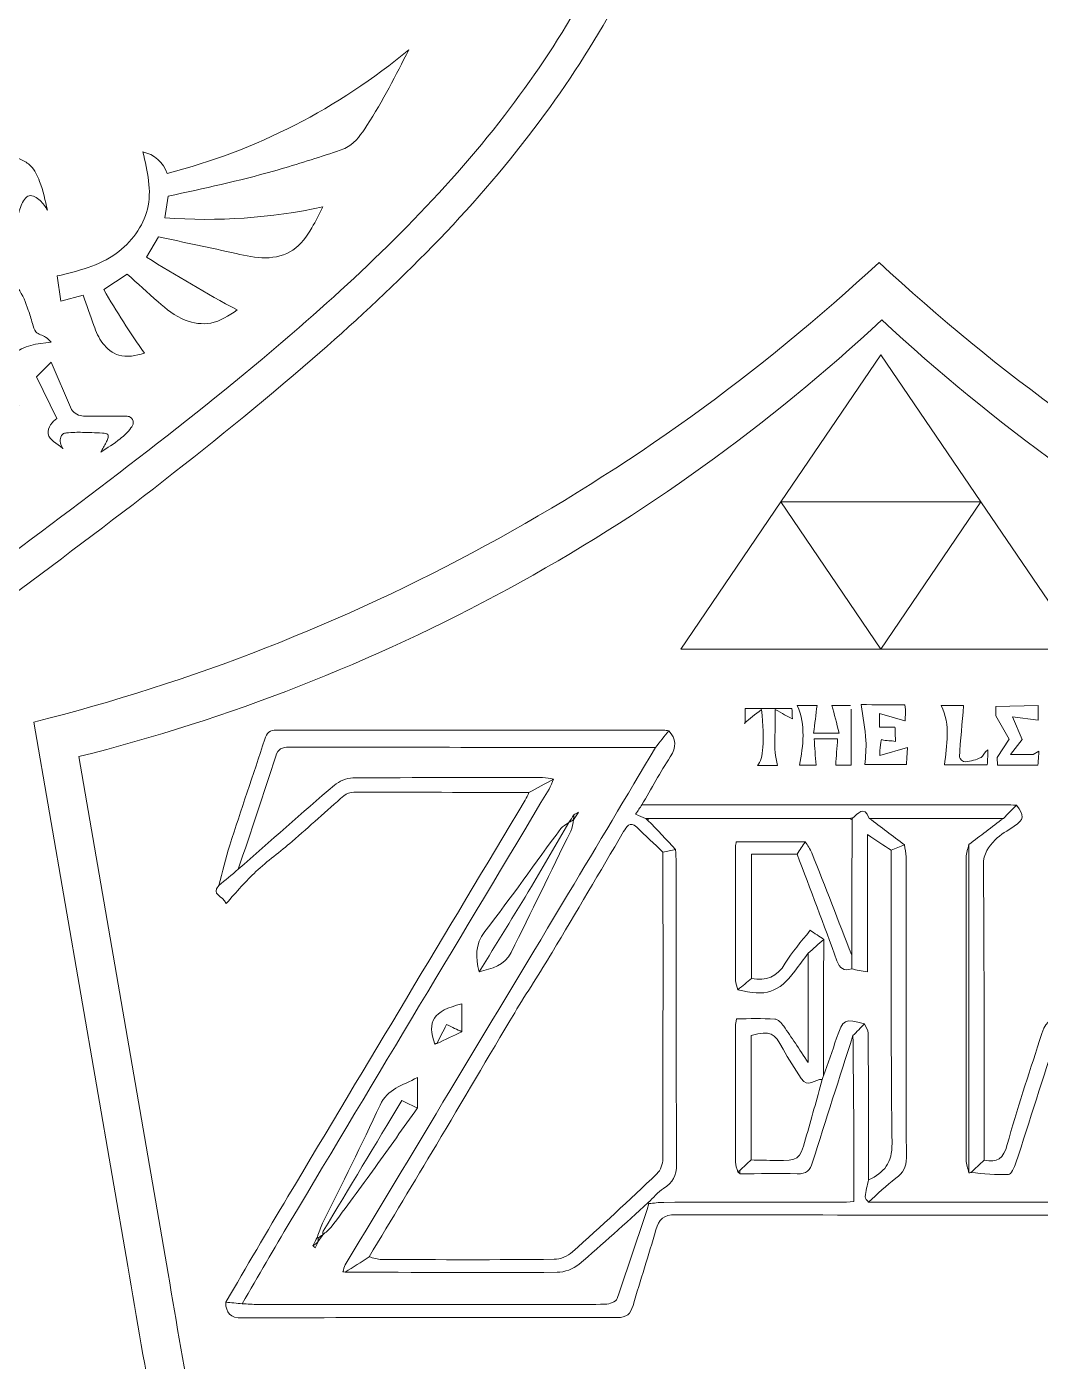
# Model space of a CAD drawing. Header units: inches. Extents: x 0 to 12, y 0 to 12.
# Drawn here: x 2.037 to 3.035, y 4.533 to 5.845 of the extents above; entities that cross this region are included whole.
import ezdxf

# ---------------------------------------------------------------- set-up
doc = ezdxf.new("R2010")
doc.units = ezdxf.units.IN
doc.header["$MEASUREMENT"] = 0

msp = doc.modelspace()

# ---------------------------------------------------------------- linework, layer by layer
at = {"color": 5, "lineweight": 0}
for p, q in [((2.1732, 5.6572), (2.1764, 5.6785)), ((2.1551, 5.6186), (2.1668, 5.6384)), ((2.0671, 5.6), (2.0709, 5.5753)), ((2.113, 5.5866), (2.1362, 5.6019)), ((2.0709, 5.5753), (2.0926, 5.581)), ((2.0613, 5.5152), (2.0469, 5.5007)), ((2.0812, 5.4688), (2.0613, 5.5152)), ((2.8777, 5.5226), (2.7793, 5.3779)), ((2.9762, 5.3779), (2.8777, 5.5226)), ((2.0469, 5.5007), (2.0669, 5.4599)), ((2.1349, 5.4621), (2.0933, 5.4621)), ((2.7793, 5.3779), (2.6808, 5.2331)), ((2.8777, 5.2331), (2.7793, 5.3779)), ((2.7793, 5.3779), (2.9762, 5.3779)), ((2.9762, 5.3779), (2.8777, 5.2331)), ((3.0746, 5.2331), (2.9762, 5.3779)), ((2.6808, 5.2331), (2.8777, 5.2331)), ((2.8777, 5.2331), (3.0746, 5.2331)), ((2.0886, 5.1274), (2.1765, 4.619))]:
    msp.add_line(p, q, dxfattribs=at)
at = {"color": 250, "lineweight": 0}
msp.add_line((2.0443, 5.1614), (2.1368, 4.6262), dxfattribs=at)
at = {"color": 5, "lineweight": 0}
for centre, radius, start, end in [((2.026, 6.2861), 0.604, 284.3341, 309.8666), ((2.145, 5.6905), 0.0322, 18.8063, 78.5326), ((2.2135, 6.2063), 0.5506, 265.8076, 282.0733), ((2.9466, 6.8731), 1.4833, 237.7506, 241.7403), ((2.7727, 5.9658), 0.7609, 209.8934, 215.4983), ((1.6474, 6.8804), 1.8077, 284.1261, 312.9293), ((4.1099, 6.8804), 1.8077, 227.0707, 255.8739), ((2.0935, 5.4768), 0.0146, 212.8639, 268.9541)]:
    msp.add_arc(centre, radius, start, end, dxfattribs=at)
at = {"color": 250, "lineweight": 0}
for centre, start, end in [((1.5799, 7.0067), 284.1261, 312.9293), ((4.172, 7.0067), 227.0707, 255.8739)]:
    msp.add_arc(centre, 1.9029, start, end, dxfattribs=at)
for points in [[(2.0004, 5.2691), (2.1085, 5.3496), (2.2984, 5.4909), (2.5354, 5.7218), (2.6889, 5.9843), (2.7228, 6.1789), (2.7395, 6.2819)], [(2.8759, 3.6134), (2.7678, 3.6939), (2.578, 3.8352), (2.3409, 4.0661), (2.1874, 4.3286), (2.1535, 4.5232), (2.1368, 4.6262)], [(2.8759, 3.6134), (2.9841, 3.6939), (3.1739, 3.8352), (3.4109, 4.0661), (3.5645, 4.3286), (3.5984, 4.5232), (3.6151, 4.6262)]]:
    msp.add_open_spline(points, degree=3, knots=[0, 0, 0, 0, 0.0808468, 0.1419248, 0.197496, 0.2597021, 0.2597021, 0.2597021, 0.2597021], dxfattribs=at)
at = {"color": 5, "lineweight": 0}
for points, knots in [([(2.0032, 5.3125), (2.1059, 5.389), (2.2862, 5.5232), (2.5114, 5.7426), (2.6573, 5.992), (2.6895, 6.1768), (2.7053, 6.2747)], [0, 0, 0, 0, 0.0808468, 0.1419248, 0.197496, 0.2597021, 0.2597021, 0.2597021, 0.2597021]), ([(2.1764, 5.6785), (2.2113, 5.686), (2.2663, 5.698), (2.3241, 5.7165), (2.3581, 5.7275), (2.3837, 5.7644), (2.4005, 5.7975), (2.4132, 5.8225)], [0, 0, 0, 0, 0.02753964, 0.04351363, 0.0474821, 0.05463243, 0.07669562, 0.07669562, 0.07669562, 0.07669562]), ([(2.0043, 5.7551), (2.0055, 5.7488), (2.0076, 5.7376), (2.0159, 5.7215), (2.03, 5.7159), (2.0435, 5.7079), (2.0522, 5.6894), (2.0555, 5.6742), (2.0575, 5.6647)], [0, 0, 0, 0, 0.00496667, 0.00889983, 0.01334248, 0.01630321, 0.02086423, 0.02843291, 0.02843291, 0.02843291, 0.02843291]), ([(2.0671, 5.6), (2.0877, 5.6049), (2.1258, 5.614), (2.1647, 5.6657), (2.156, 5.703), (2.1515, 5.7221)], [0, 0, 0, 0, 0.01607831, 0.02987121, 0.04449574, 0.04449574, 0.04449574, 0.04449574]), ([(2.0277, 5.6562), (2.0287, 5.6604), (2.0306, 5.6685), (2.0385, 5.6824), (2.0516, 5.6746), (2.0555, 5.6681), (2.0575, 5.6647)], [0, 0, 0, 0, 0.00351206, 0.00679766, 0.00978558, 0.01288207, 0.01288207, 0.01288207, 0.01288207]), ([(2.1668, 5.6384), (2.1924, 5.6331), (2.2274, 5.6258), (2.2716, 5.6155), (2.3014, 5.6229), (2.3175, 5.6456), (2.3252, 5.661), (2.3287, 5.6679)], [0, 0, 0, 0, 0.02023305, 0.02779216, 0.03497388, 0.04239776, 0.04841567, 0.04841567, 0.04841567, 0.04841567]), ([(2.0043, 5.6208), (2.0057, 5.6156), (2.0082, 5.6069), (2.019, 5.5976), (2.0314, 5.5867), (2.038, 5.5694), (2.0424, 5.5552), (2.0453, 5.5433), (2.0554, 5.5413), (2.0595, 5.5367), (2.0611, 5.5349)], [0, 0, 0, 0, 0.00412311, 0.00675957, 0.01082209, 0.01687384, 0.02044886, 0.02277519, 0.025562, 0.02745838, 0.02745838, 0.02745838, 0.02745838]), ([(2.1362, 5.6019), (2.1462, 5.5928), (2.164, 5.5763), (2.1896, 5.5552), (2.2204, 5.5507), (2.236, 5.5611), (2.2443, 5.5666)], [0, 0, 0, 0, 0.01052872, 0.01884852, 0.02537562, 0.03288337, 0.03288337, 0.03288337, 0.03288337]), ([(2.0926, 5.581), (2.0961, 5.5711), (2.1017, 5.555), (2.1104, 5.533), (2.129, 5.5181), (2.1445, 5.5218), (2.1532, 5.524)], [0, 0, 0, 0, 0.00813648, 0.01321573, 0.01827977, 0.02485473, 0.02485473, 0.02485473, 0.02485473]), ([(2.0295, 5.4723), (2.0215, 5.4825), (2.0087, 5.499), (2.0262, 5.5312), (2.0475, 5.5334), (2.0611, 5.5349)], [0, 0, 0, 0, 0.00906876, 0.01459213, 0.02458282, 0.02458282, 0.02458282, 0.02458282]), ([(2.0669, 5.4599), (2.0647, 5.4581), (2.06, 5.4543), (2.0555, 5.4402), (2.0674, 5.4351), (2.0727, 5.4304), (2.0729, 5.4302)], [0, 0, 0, 0, 0.002263082, 0.004672888, 0.009805081, 0.009973743, 0.009973743, 0.009973743, 0.009973743]), ([(2.11, 5.4269), (2.1166, 5.431), (2.1274, 5.4378), (2.1381, 5.4476), (2.1432, 5.4557), (2.14, 5.4619), (2.1364, 5.462), (2.1349, 5.4621)], [0, 0, 0, 0, 0.00596177, 0.00986587, 0.01130521, 0.01296865, 0.01403095, 0.01403095, 0.01403095, 0.01403095]), ([(2.11, 5.4269), (2.1119, 5.4301), (2.1145, 5.4344), (2.1171, 5.4398), (2.1178, 5.4453), (2.1056, 5.4458), (2.0938, 5.4463), (2.0805, 5.4464), (2.0725, 5.4451), (2.0689, 5.4392), (2.0708, 5.4338), (2.0729, 5.4302)], [0, 0, 0, 0, 0.00278599, 0.00388366, 0.00486863, 0.00626844, 0.01134116, 0.01538852, 0.01640716, 0.01732059, 0.0203083, 0.0203083, 0.0203083, 0.0203083]), ([(2.6689, 5.1529), (2.6646, 5.1474), (2.6602, 5.1419), (2.6559, 5.1364), (2.5358, 5.1365), (2.4156, 5.1365), (2.2955, 5.1367), (2.2884, 5.1367), (2.2845, 5.1351), (2.2822, 5.1278), (2.2702, 5.0906), (2.2577, 5.0536), (2.2454, 5.0166), (2.239, 5.0113), (2.2326, 5.0059), (2.2262, 5.0006), (2.2297, 5.0139), (2.2328, 5.0273), (2.237, 5.0403), (2.2482, 5.0751), (2.2601, 5.1096), (2.2714, 5.1444), (2.2735, 5.1508), (2.2762, 5.1535), (2.2833, 5.1535), (2.4102, 5.1533), (2.5371, 5.1533), (2.664, 5.1533), (2.6657, 5.1533), (2.6673, 5.153), (2.6689, 5.1529)], [0, 0, 0, 0, 1, 1, 1, 2, 2, 2, 3, 3, 3, 4, 4, 4, 5, 5, 5, 6, 6, 6, 7, 7, 7, 8, 8, 8, 9, 9, 9, 10, 10, 10, 10]), ([(2.6689, 5.1529), (2.6763, 5.1448), (2.6768, 5.1368), (2.6705, 5.1272), (2.6606, 5.1119), (2.6518, 5.0958), (2.6425, 5.08), (2.6406, 5.0771), (2.6387, 5.0742), (2.6364, 5.0708), (2.6402, 5.0692), (2.6431, 5.0679), (2.646, 5.0667), (2.6468, 5.066), (2.6477, 5.0654), (2.6485, 5.0647), (2.6576, 5.0552), (2.6667, 5.0457), (2.6757, 5.0362), (2.6716, 5.0352), (2.6675, 5.0343), (2.6633, 5.0333), (2.6547, 5.0416), (2.6461, 5.0498), (2.6374, 5.058), (2.6305, 5.0645), (2.6274, 5.0582), (2.6246, 5.0536), (2.6011, 5.014), (2.5779, 4.9743), (2.5542, 4.9348), (2.5423, 4.9148), (2.5293, 4.8955), (2.5174, 4.8756), (2.4915, 4.8324), (2.466, 4.7888), (2.4403, 4.7456), (2.4183, 4.7088), (2.3962, 4.6721), (2.3741, 4.6354), (2.3662, 4.6304), (2.3583, 4.6254), (2.3504, 4.6204), (2.3504, 4.6204), (2.3504, 4.6204), (2.3504, 4.6204), (2.3497, 4.6207), (2.349, 4.6208), (2.3483, 4.6208), (2.3491, 4.6231), (2.3495, 4.6256), (2.3507, 4.6276), (2.4239, 4.7494), (2.4972, 4.8712), (2.5704, 4.9931), (2.5991, 5.0408), (2.6274, 5.0886), (2.6559, 5.1364), (2.6602, 5.1419), (2.6646, 5.1474), (2.6689, 5.1529)], [0, 0, 0, 0, 1, 1, 1, 2, 2, 2, 3, 3, 3, 4, 4, 4, 5, 5, 5, 6, 6, 6, 7, 7, 7, 8, 8, 8, 9, 9, 9, 10, 10, 10, 11, 11, 11, 12, 12, 12, 13, 13, 13, 14, 14, 14, 15, 15, 15, 16, 16, 16, 17, 17, 17, 18, 18, 18, 19, 19, 19, 20, 20, 20, 20]), ([(2.5556, 5.1053), (2.552, 5.1058), (2.5485, 5.1067), (2.5449, 5.1067), (2.4826, 5.1068), (2.4203, 5.1069), (2.358, 5.1064), (2.3519, 5.1064), (2.3446, 5.1033), (2.3399, 5.0993), (2.3081, 5.0721), (2.2768, 5.0442), (2.2454, 5.0166), (2.2577, 5.0536), (2.2702, 5.0906), (2.2822, 5.1278), (2.2845, 5.1351), (2.2884, 5.1367), (2.2955, 5.1367), (2.4156, 5.1365), (2.5358, 5.1365), (2.6559, 5.1364), (2.6274, 5.0886), (2.5991, 5.0408), (2.5704, 4.9931), (2.4972, 4.8712), (2.4239, 4.7494), (2.3507, 4.6276), (2.3495, 4.6256), (2.3491, 4.6231), (2.3483, 4.6208), (2.349, 4.6207), (2.3497, 4.6205), (2.3504, 4.6204), (2.3504, 4.6204), (2.3504, 4.6204), (2.3504, 4.6204), (2.42, 4.6203), (2.4896, 4.6199), (2.5591, 4.6203), (2.5664, 4.6204), (2.5752, 4.6235), (2.5807, 4.6282), (2.6039, 4.6478), (2.6262, 4.6685), (2.6488, 4.6888), (2.6488, 4.6888), (2.6495, 4.6878), (2.6495, 4.6878), (2.6392, 4.6567), (2.6291, 4.6254), (2.6181, 4.5944), (2.6171, 4.5915), (2.6106, 4.589), (2.6066, 4.5889), (2.5818, 4.5884), (2.557, 4.5887), (2.5322, 4.5887), (2.4431, 4.5887), (2.3541, 4.5887), (2.2651, 4.5887), (2.2598, 4.5887), (2.2545, 4.5892), (2.2493, 4.5894), (2.265, 4.6164), (2.2806, 4.6436), (2.2966, 4.6704), (2.3814, 4.8121), (2.4663, 4.9537), (2.5512, 5.0954), (2.553, 5.0985), (2.5541, 5.102), (2.5556, 5.1053)], [0, 0, 0, 0, 1, 1, 1, 2, 2, 2, 3, 3, 3, 4, 4, 4, 5, 5, 5, 6, 6, 6, 7, 7, 7, 8, 8, 8, 9, 9, 9, 10, 10, 10, 11, 11, 11, 12, 12, 12, 13, 13, 13, 14, 14, 14, 15, 15, 15, 16, 16, 16, 17, 17, 17, 18, 18, 18, 19, 19, 19, 20, 20, 20, 21, 21, 21, 22, 22, 22, 23, 23, 23, 24, 24, 24, 24]), ([(2.5556, 5.1053), (2.5475, 5.1009), (2.5395, 5.0965), (2.5314, 5.0921), (2.474, 5.0922), (2.4166, 5.0924), (2.3592, 5.0923), (2.3559, 5.0923), (2.3518, 5.0911), (2.3493, 5.0889), (2.3322, 5.0742), (2.3155, 5.0588), (2.2984, 5.044), (2.2867, 5.0339), (2.274, 5.0248), (2.2627, 5.0143), (2.2528, 5.0051), (2.2441, 4.9946), (2.2333, 4.9829), (2.2301, 4.9912), (2.2182, 4.9912), (2.2262, 5.0006), (2.2326, 5.0059), (2.239, 5.0113), (2.2454, 5.0166), (2.2768, 5.0442), (2.3081, 5.0721), (2.3399, 5.0993), (2.3446, 5.1033), (2.3519, 5.1064), (2.358, 5.1064), (2.4203, 5.1069), (2.4826, 5.1068), (2.5449, 5.1067), (2.5485, 5.1067), (2.552, 5.1058), (2.5556, 5.1053)], [0, 0, 0, 0, 1, 1, 1, 2, 2, 2, 3, 3, 3, 4, 4, 4, 5, 5, 5, 6, 6, 6, 7, 7, 7, 8, 8, 8, 9, 9, 9, 10, 10, 10, 11, 11, 11, 12, 12, 12, 12]), ([(2.2493, 4.5894), (2.2438, 4.5899), (2.2384, 4.5904), (2.233, 4.5908), (2.2534, 4.6255), (2.2736, 4.6603), (2.2943, 4.6949), (2.372, 4.8248), (2.4498, 4.9546), (2.5276, 5.0845), (2.529, 5.087), (2.5302, 5.0895), (2.5314, 5.0921), (2.5395, 5.0965), (2.5475, 5.1009), (2.5556, 5.1053), (2.5541, 5.102), (2.553, 5.0985), (2.5512, 5.0954), (2.4663, 4.9537), (2.3814, 4.8121), (2.2966, 4.6704), (2.2806, 4.6436), (2.265, 4.6164), (2.2493, 4.5894)], [0, 0, 0, 0, 1, 1, 1, 2, 2, 2, 3, 3, 3, 4, 4, 4, 5, 5, 5, 6, 6, 6, 7, 7, 7, 8, 8, 8, 8]), ([(3.011, 5.0796), (3.0068, 5.0753), (3.0025, 5.071), (2.9983, 5.0667), (2.9542, 5.0667), (2.9102, 5.0667), (2.8662, 5.0667), (2.8608, 5.0804), (2.8552, 5.071), (2.8497, 5.0668), (2.8487, 5.0668), (2.8478, 5.0667), (2.8468, 5.0667), (2.7808, 5.0667), (2.7149, 5.0667), (2.6489, 5.0667), (2.6479, 5.0667), (2.6469, 5.0667), (2.646, 5.0667), (2.6431, 5.0679), (2.6402, 5.0692), (2.6364, 5.0708), (2.6387, 5.0742), (2.6406, 5.0771), (2.6425, 5.08), (2.7617, 5.08), (2.8809, 5.08), (3.0001, 5.08), (3.0037, 5.08), (3.0074, 5.0798), (3.011, 5.0796)], [0, 0, 0, 0, 1, 1, 1, 2, 2, 2, 3, 3, 3, 4, 4, 4, 5, 5, 5, 6, 6, 6, 7, 7, 7, 8, 8, 8, 9, 9, 9, 10, 10, 10, 10]), ([(2.9009, 5.0407), (2.8965, 5.0389), (2.8922, 5.0371), (2.8879, 5.0353), (2.8806, 5.0401), (2.8733, 5.045), (2.8646, 5.0508), (2.8646, 5.005), (2.8646, 4.9609), (2.8646, 4.9156), (2.8586, 4.9167), (2.8538, 4.9176), (2.849, 4.9186), (2.849, 4.9231), (2.849, 4.9276), (2.849, 4.9322), (2.8491, 4.9765), (2.8493, 5.0208), (2.8494, 5.0651), (2.8495, 5.0657), (2.8497, 5.0662), (2.8497, 5.0668), (2.8552, 5.071), (2.8608, 5.0804), (2.8662, 5.0667), (2.8777, 5.058), (2.8893, 5.0494), (2.9009, 5.0407)], [0, 0, 0, 0, 1, 1, 1, 2, 2, 2, 3, 3, 3, 4, 4, 4, 5, 5, 5, 6, 6, 6, 7, 7, 7, 8, 8, 8, 9, 9, 9, 9]), ([(3.011, 5.0796), (3.0192, 5.0697), (3.0188, 5.0654), (3.009, 5.0589), (3.0026, 5.0546), (2.9954, 5.0509), (2.9902, 5.0455), (2.9838, 5.0389), (2.9785, 5.0322), (2.9786, 5.0208), (2.9795, 4.9241), (2.9792, 4.8273), (2.9793, 4.7306), (2.975, 4.7265), (2.9706, 4.7224), (2.9662, 4.7183), (2.9656, 4.7183), (2.9649, 4.7182), (2.9643, 4.7182), (2.9643, 4.8258), (2.9643, 4.9334), (2.9643, 5.041), (2.9756, 5.0496), (2.987, 5.0581), (2.9983, 5.0667), (3.0025, 5.071), (3.0068, 5.0753), (3.011, 5.0796)], [0, 0, 0, 0, 1, 1, 1, 2, 2, 2, 3, 3, 3, 4, 4, 4, 5, 5, 5, 6, 6, 6, 7, 7, 7, 8, 8, 8, 9, 9, 9, 9]), ([(2.5755, 5.07), (2.5755, 5.07), (2.5756, 5.0701), (2.5756, 5.0701), (2.5739, 5.0676), (2.5723, 5.0651), (2.5707, 5.0627), (2.5707, 5.0627), (2.5707, 5.0626), (2.5707, 5.0626), (2.568, 5.0606), (2.5646, 5.0591), (2.5627, 5.0566), (2.5378, 5.0229), (2.5137, 4.9886), (2.4881, 4.9555), (2.4781, 4.9425), (2.4788, 4.9297), (2.4825, 4.9157), (2.4948, 4.919), (2.5076, 4.922), (2.5139, 4.9347), (2.5336, 4.9745), (2.5531, 5.0143), (2.5725, 5.0542), (2.5742, 5.0576), (2.5744, 5.0616), (2.5754, 5.0654), (2.5754, 5.0654), (2.5753, 5.0653), (2.5753, 5.0653), (2.577, 5.0678), (2.5787, 5.0704), (2.5803, 5.0729), (2.5787, 5.0719), (2.5771, 5.071), (2.5755, 5.07)], [0, 0, 0, 0, 1, 1, 1, 2, 2, 2, 3, 3, 3, 4, 4, 4, 5, 5, 5, 6, 6, 6, 7, 7, 7, 8, 8, 8, 9, 9, 9, 10, 10, 10, 11, 11, 11, 12, 12, 12, 12]), ([(2.5754, 5.0654), (2.5738, 5.0645), (2.5722, 5.0636), (2.5707, 5.0627), (2.5723, 5.0651), (2.5739, 5.0676), (2.5756, 5.0701), (2.5755, 5.0685), (2.5754, 5.0669), (2.5753, 5.0653), (2.5753, 5.0653), (2.5754, 5.0654), (2.5754, 5.0654)], [0, 0, 0, 0, 1, 1, 1, 2, 2, 2, 3, 3, 3, 4, 4, 4, 4]), ([(2.5753, 5.0653), (2.5754, 5.0669), (2.5755, 5.0685), (2.5756, 5.0701), (2.5756, 5.0701), (2.5755, 5.07), (2.5755, 5.07), (2.5771, 5.071), (2.5787, 5.0719), (2.5803, 5.0729), (2.5787, 5.0704), (2.577, 5.0678), (2.5753, 5.0653)], [0, 0, 0, 0, 1, 1, 1, 2, 2, 2, 3, 3, 3, 4, 4, 4, 4]), ([(2.5803, 5.0729), (2.5787, 5.0719), (2.5771, 5.071), (2.5755, 5.07), (2.5771, 5.071), (2.5787, 5.0719), (2.5803, 5.0729)], [0, 0, 0, 0, 1, 1, 1, 2, 2, 2, 2]), ([(2.6489, 5.0667), (2.6488, 5.066), (2.6487, 5.0654), (2.6485, 5.0647), (2.6477, 5.0654), (2.6468, 5.066), (2.646, 5.0667), (2.6469, 5.0667), (2.6479, 5.0667), (2.6489, 5.0667)], [0, 0, 0, 0, 1, 1, 1, 2, 2, 2, 3, 3, 3, 3]), ([(2.6489, 5.0667), (2.7149, 5.0667), (2.7808, 5.0667), (2.8468, 5.0667), (2.8477, 5.0662), (2.8485, 5.0656), (2.8494, 5.0651), (2.8493, 5.0208), (2.8491, 4.9765), (2.849, 4.9322), (2.836, 4.9657), (2.823, 4.9993), (2.8097, 5.0327), (2.8082, 5.0366), (2.8055, 5.04), (2.8033, 5.0436), (2.7809, 5.0436), (2.7585, 5.0436), (2.7354, 5.0436), (2.7352, 5.0423), (2.7347, 5.0403), (2.7347, 5.0384), (2.7346, 4.9947), (2.7346, 4.9509), (2.7347, 4.9072), (2.7347, 4.9042), (2.7363, 4.9012), (2.7371, 4.8982), (2.7641, 4.891), (2.7774, 4.8954), (2.7929, 4.9165), (2.7972, 4.9224), (2.8017, 4.9281), (2.8061, 4.934), (2.8061, 4.8991), (2.8061, 4.8643), (2.8061, 4.8265), (2.797, 4.8402), (2.7898, 4.8515), (2.7821, 4.8623), (2.78, 4.8653), (2.7764, 4.8691), (2.7733, 4.8693), (2.7609, 4.8701), (2.7485, 4.8696), (2.7356, 4.8696), (2.7351, 4.8663), (2.7346, 4.8644), (2.7346, 4.8624), (2.7346, 4.8178), (2.7345, 4.7731), (2.7347, 4.7285), (2.7347, 4.7254), (2.736, 4.7223), (2.7368, 4.7192), (2.7376, 4.7185), (2.7383, 4.7178), (2.7391, 4.7171), (2.7579, 4.7172), (2.7766, 4.718), (2.7953, 4.7172), (2.8046, 4.7168), (2.8079, 4.7203), (2.8105, 4.7286), (2.8234, 4.7701), (2.8369, 4.8115), (2.8502, 4.853), (2.8506, 4.8164), (2.851, 4.7798), (2.8512, 4.7432), (2.8513, 4.7258), (2.8512, 4.7084), (2.8512, 4.6898), (2.8459, 4.6895), (2.8416, 4.6892), (2.8373, 4.6892), (2.7795, 4.6891), (2.7217, 4.6892), (2.664, 4.6891), (2.6591, 4.6891), (2.6543, 4.6883), (2.6495, 4.6878), (2.6495, 4.6878), (2.6488, 4.6888), (2.6488, 4.6888), (2.6537, 4.6935), (2.6581, 4.6992), (2.6638, 4.7027), (2.6732, 4.7083), (2.6766, 4.7154), (2.6766, 4.7265), (2.6762, 4.8253), (2.6764, 4.9241), (2.6763, 5.0228), (2.6763, 5.0273), (2.6759, 5.0317), (2.6757, 5.0362), (2.6667, 5.0457), (2.6576, 5.0552), (2.6485, 5.0647), (2.6487, 5.0654), (2.6488, 5.066), (2.6489, 5.0667)], [0, 0, 0, 0, 1, 1, 1, 2, 2, 2, 3, 3, 3, 4, 4, 4, 5, 5, 5, 6, 6, 6, 7, 7, 7, 8, 8, 8, 9, 9, 9, 10, 10, 10, 11, 11, 11, 12, 12, 12, 13, 13, 13, 14, 14, 14, 15, 15, 15, 16, 16, 16, 17, 17, 17, 18, 18, 18, 19, 19, 19, 20, 20, 20, 21, 21, 21, 22, 22, 22, 23, 23, 23, 24, 24, 24, 25, 25, 25, 26, 26, 26, 27, 27, 27, 28, 28, 28, 29, 29, 29, 30, 30, 30, 31, 31, 31, 32, 32, 32, 33, 33, 33, 34, 34, 34, 34]), ([(2.8497, 5.0668), (2.8497, 5.0662), (2.8495, 5.0657), (2.8494, 5.0651), (2.8485, 5.0656), (2.8477, 5.0662), (2.8468, 5.0667), (2.8478, 5.0667), (2.8487, 5.0668), (2.8497, 5.0668)], [0, 0, 0, 0, 1, 1, 1, 2, 2, 2, 3, 3, 3, 3]), ([(2.9662, 4.7183), (2.9786, 4.7175), (2.991, 4.716), (3.0033, 4.7164), (3.0059, 4.7165), (3.0091, 4.7235), (3.0105, 4.7278), (3.0241, 4.7696), (3.0374, 4.8114), (3.0508, 4.8532), (3.0511, 4.8092), (3.0514, 4.7653), (3.0517, 4.7213), (3.0518, 4.7112), (3.0517, 4.7011), (3.0517, 4.6893), (2.989, 4.6893), (2.9273, 4.6893), (2.8656, 4.6893), (2.8745, 4.6972), (2.8829, 4.7057), (2.8925, 4.7128), (2.8997, 4.7181), (2.9028, 4.7235), (2.9028, 4.7328), (2.9024, 4.8316), (2.9026, 4.9303), (2.9025, 5.029), (2.9025, 5.0329), (2.9014, 5.0368), (2.9009, 5.0407), (2.8893, 5.0494), (2.8777, 5.058), (2.8662, 5.0667), (2.9102, 5.0667), (2.9542, 5.0667), (2.9983, 5.0667), (2.987, 5.0581), (2.9756, 5.0496), (2.9643, 5.041), (2.9634, 5.0368), (2.9617, 5.0326), (2.9617, 5.0284), (2.9616, 4.9292), (2.9616, 4.8299), (2.9617, 4.7307), (2.9617, 4.7265), (2.9634, 4.7224), (2.9643, 4.7182), (2.9649, 4.7182), (2.9656, 4.7183), (2.9662, 4.7183)], [0, 0, 0, 0, 1, 1, 1, 2, 2, 2, 3, 3, 3, 4, 4, 4, 5, 5, 5, 6, 6, 6, 7, 7, 7, 8, 8, 8, 9, 9, 9, 10, 10, 10, 11, 11, 11, 12, 12, 12, 13, 13, 13, 14, 14, 14, 15, 15, 15, 16, 16, 16, 17, 17, 17, 17]), ([(3.2159, 5.0607), (3.2437, 5.0488), (3.264, 5.0299), (3.2781, 5.0025), (3.2975, 4.965), (3.3063, 4.9257), (3.3063, 4.884), (3.3063, 4.8753), (3.3049, 4.8666), (3.3041, 4.8578), (3.3047, 4.8495), (3.3074, 4.8407), (3.3055, 4.8329), (3.2999, 4.8099), (3.2926, 4.7872), (3.2857, 4.7644), (3.2839, 4.7587), (3.2814, 4.7532), (3.2792, 4.7476), (3.2686, 4.7362), (3.258, 4.7248), (3.2475, 4.7134), (3.2471, 4.7129), (3.2474, 4.7118), (3.2474, 4.711), (3.2474, 4.711), (3.2474, 4.7112), (3.2474, 4.7112), (3.2239, 4.6908), (3.194, 4.6863), (3.1654, 4.6787), (3.157, 4.6764), (3.1477, 4.6767), (3.1387, 4.6767), (2.9844, 4.6766), (2.8301, 4.6765), (2.6758, 4.6769), (2.664, 4.6769), (2.6593, 4.6726), (2.6563, 4.6619), (2.6493, 4.637), (2.641, 4.6126), (2.6338, 4.5878), (2.6313, 4.5793), (2.6277, 4.5758), (2.618, 4.5758), (2.4951, 4.5761), (2.3721, 4.5759), (2.2492, 4.5754), (2.2376, 4.5754), (2.2332, 4.5802), (2.233, 4.5908), (2.2384, 4.5904), (2.2438, 4.5899), (2.2493, 4.5894), (2.2545, 4.5892), (2.2598, 4.5887), (2.2651, 4.5887), (2.3541, 4.5887), (2.4431, 4.5887), (2.5322, 4.5887), (2.557, 4.5887), (2.5818, 4.5884), (2.6066, 4.5889), (2.6106, 4.589), (2.6171, 4.5915), (2.6181, 4.5944), (2.6291, 4.6254), (2.6392, 4.6567), (2.6495, 4.6878), (2.6543, 4.6883), (2.6591, 4.6891), (2.664, 4.6891), (2.7217, 4.6892), (2.7795, 4.6891), (2.8373, 4.6892), (2.8416, 4.6892), (2.8459, 4.6895), (2.8512, 4.6898), (2.8512, 4.7084), (2.8513, 4.7258), (2.8512, 4.7432), (2.851, 4.7798), (2.8506, 4.8164), (2.8502, 4.853), (2.854, 4.8569), (2.8578, 4.8608), (2.8616, 4.8647), (2.8628, 4.8616), (2.8652, 4.8585), (2.8652, 4.8554), (2.8655, 4.8073), (2.8655, 4.7593), (2.8656, 4.7112), (2.8644, 4.7057), (2.8629, 4.7002), (2.8622, 4.6946), (2.862, 4.693), (2.8644, 4.6911), (2.8656, 4.6893), (2.9273, 4.6893), (2.989, 4.6893), (3.0517, 4.6893), (3.0517, 4.7011), (3.0518, 4.7112), (3.0517, 4.7213), (3.0514, 4.7653), (3.0511, 4.8092), (3.0508, 4.8532), (3.0547, 4.8578), (3.0586, 4.8625), (3.0625, 4.8671), (3.0638, 4.864), (3.0661, 4.8609), (3.0661, 4.8578), (3.0665, 4.8104), (3.0665, 4.7629), (3.0666, 4.7155), (3.065, 4.7072), (3.0633, 4.6989), (3.0617, 4.6906), (3.0656, 4.6901), (3.0696, 4.6891), (3.0735, 4.6892), (3.1008, 4.6897), (3.128, 4.6901), (3.1552, 4.6911), (3.2139, 4.6933), (3.2583, 4.726), (3.2771, 4.7815), (3.2916, 4.8242), (3.2936, 4.868), (3.2894, 4.9127), (3.2838, 4.972), (3.2641, 5.0226), (3.2084, 5.0526), (3.2109, 5.0553), (3.2134, 5.058), (3.2159, 5.0607)], [0, 0, 0, 0, 1, 1, 1, 2, 2, 2, 3, 3, 3, 4, 4, 4, 5, 5, 5, 6, 6, 6, 7, 7, 7, 8, 8, 8, 9, 9, 9, 10, 10, 10, 11, 11, 11, 12, 12, 12, 13, 13, 13, 14, 14, 14, 15, 15, 15, 16, 16, 16, 17, 17, 17, 18, 18, 18, 19, 19, 19, 20, 20, 20, 21, 21, 21, 22, 22, 22, 23, 23, 23, 24, 24, 24, 25, 25, 25, 26, 26, 26, 27, 27, 27, 28, 28, 28, 29, 29, 29, 30, 30, 30, 31, 31, 31, 32, 32, 32, 33, 33, 33, 34, 34, 34, 35, 35, 35, 36, 36, 36, 37, 37, 37, 38, 38, 38, 39, 39, 39, 40, 40, 40, 41, 41, 41, 42, 42, 42, 43, 43, 43, 44, 44, 44, 45, 45, 45, 46, 46, 46, 46]), ([(2.5707, 5.0626), (2.5584, 5.0417), (2.5464, 5.0206), (2.5339, 4.9998), (2.517, 4.9717), (2.4996, 4.9437), (2.4825, 4.9157), (2.4788, 4.9297), (2.4781, 4.9425), (2.4881, 4.9555), (2.5137, 4.9886), (2.5378, 5.0229), (2.5627, 5.0566), (2.5646, 5.0591), (2.568, 5.0606), (2.5707, 5.0626)], [0, 0, 0, 0, 1, 1, 1, 2, 2, 2, 3, 3, 3, 4, 4, 4, 5, 5, 5, 5]), ([(2.5754, 5.0654), (2.5744, 5.0616), (2.5742, 5.0576), (2.5725, 5.0542), (2.5531, 5.0143), (2.5336, 4.9745), (2.5139, 4.9347), (2.5076, 4.922), (2.4948, 4.919), (2.4825, 4.9157), (2.4996, 4.9437), (2.517, 4.9717), (2.5339, 4.9998), (2.5464, 5.0206), (2.5584, 5.0417), (2.5707, 5.0626), (2.5707, 5.0626), (2.5707, 5.0627), (2.5707, 5.0627), (2.5722, 5.0636), (2.5738, 5.0645), (2.5754, 5.0654)], [0, 0, 0, 0, 1, 1, 1, 2, 2, 2, 3, 3, 3, 4, 4, 4, 5, 5, 5, 6, 6, 6, 7, 7, 7, 7]), ([(2.7953, 5.0316), (2.7807, 5.0316), (2.7661, 5.0316), (2.7503, 5.0316), (2.7503, 4.9903), (2.7503, 4.9498), (2.7503, 4.9093), (2.7459, 4.9056), (2.7415, 4.9019), (2.7371, 4.8982), (2.7363, 4.9012), (2.7347, 4.9042), (2.7347, 4.9072), (2.7346, 4.9509), (2.7346, 4.9947), (2.7347, 5.0384), (2.7347, 5.0403), (2.7352, 5.0423), (2.7354, 5.0436), (2.7585, 5.0436), (2.7809, 5.0436), (2.8033, 5.0436), (2.8006, 5.0396), (2.7979, 5.0356), (2.7953, 5.0316)], [0, 0, 0, 0, 1, 1, 1, 2, 2, 2, 3, 3, 3, 4, 4, 4, 5, 5, 5, 6, 6, 6, 7, 7, 7, 8, 8, 8, 8]), ([(2.7953, 5.0316), (2.7979, 5.0356), (2.8006, 5.0396), (2.8033, 5.0436), (2.8055, 5.04), (2.8082, 5.0366), (2.8097, 5.0327), (2.823, 4.9993), (2.836, 4.9657), (2.849, 4.9322), (2.849, 4.9276), (2.849, 4.9231), (2.849, 4.9186), (2.8413, 4.9162), (2.8372, 4.9191), (2.8344, 4.9267), (2.8217, 4.9618), (2.8084, 4.9967), (2.7953, 5.0316)], [0, 0, 0, 0, 1, 1, 1, 2, 2, 2, 3, 3, 3, 4, 4, 4, 5, 5, 5, 6, 6, 6, 6]), ([(2.8656, 4.7112), (2.881, 4.7183), (2.8889, 4.7278), (2.8887, 4.7472), (2.8874, 4.8432), (2.888, 4.9392), (2.8879, 5.0353), (2.8922, 5.0371), (2.8965, 5.0389), (2.9009, 5.0407), (2.9014, 5.0368), (2.9025, 5.0329), (2.9025, 5.029), (2.9026, 4.9303), (2.9024, 4.8316), (2.9028, 4.7328), (2.9028, 4.7235), (2.8997, 4.7181), (2.8925, 4.7128), (2.8829, 4.7057), (2.8745, 4.6972), (2.8656, 4.6893), (2.8644, 4.6911), (2.862, 4.693), (2.8622, 4.6946), (2.8629, 4.7002), (2.8644, 4.7057), (2.8656, 4.7112)], [0, 0, 0, 0, 1, 1, 1, 2, 2, 2, 3, 3, 3, 4, 4, 4, 5, 5, 5, 6, 6, 6, 7, 7, 7, 8, 8, 8, 9, 9, 9, 9]), ([(2.9643, 4.7182), (2.9634, 4.7224), (2.9617, 4.7265), (2.9617, 4.7307), (2.9616, 4.8299), (2.9616, 4.9292), (2.9617, 5.0284), (2.9617, 5.0326), (2.9634, 5.0368), (2.9643, 5.041), (2.9643, 4.9334), (2.9643, 4.8258), (2.9643, 4.7182)], [0, 0, 0, 0, 1, 1, 1, 2, 2, 2, 3, 3, 3, 4, 4, 4, 4]), ([(2.3741, 4.6354), (2.3783, 4.6345), (2.3824, 4.6329), (2.3866, 4.6329), (2.4431, 4.6327), (2.4997, 4.6325), (2.5562, 4.6331), (2.5623, 4.6331), (2.5696, 4.6362), (2.5742, 4.6403), (2.6023, 4.6655), (2.6301, 4.6912), (2.6574, 4.7172), (2.6609, 4.7206), (2.6631, 4.727), (2.6631, 4.732), (2.6634, 4.8324), (2.6633, 4.9329), (2.6633, 5.0333), (2.6675, 5.0343), (2.6716, 5.0352), (2.6757, 5.0362), (2.6759, 5.0317), (2.6763, 5.0273), (2.6763, 5.0228), (2.6764, 4.9241), (2.6762, 4.8253), (2.6766, 4.7265), (2.6766, 4.7154), (2.6732, 4.7083), (2.6638, 4.7027), (2.6581, 4.6992), (2.6537, 4.6935), (2.6488, 4.6888), (2.6262, 4.6685), (2.6039, 4.6478), (2.5807, 4.6282), (2.5752, 4.6235), (2.5664, 4.6204), (2.5591, 4.6203), (2.4896, 4.6199), (2.42, 4.6203), (2.3504, 4.6204), (2.3583, 4.6254), (2.3662, 4.6304), (2.3741, 4.6354)], [0, 0, 0, 0, 1, 1, 1, 2, 2, 2, 3, 3, 3, 4, 4, 4, 5, 5, 5, 6, 6, 6, 7, 7, 7, 8, 8, 8, 9, 9, 9, 10, 10, 10, 11, 11, 11, 12, 12, 12, 13, 13, 13, 14, 14, 14, 15, 15, 15, 15]), ([(2.8211, 4.8136), (2.8207, 4.8124), (2.8203, 4.8111), (2.8198, 4.8099), (2.813, 4.8107), (2.8057, 4.8009), (2.7994, 4.811), (2.7934, 4.8205), (2.7867, 4.8298), (2.7814, 4.8398), (2.7726, 4.8563), (2.7697, 4.8579), (2.75, 4.8533), (2.75, 4.8125), (2.75, 4.7717), (2.75, 4.7308), (2.7463, 4.7273), (2.7426, 4.7239), (2.7388, 4.7205), (2.7381, 4.7201), (2.7374, 4.7197), (2.7368, 4.7192), (2.736, 4.7223), (2.7347, 4.7254), (2.7347, 4.7285), (2.7345, 4.7731), (2.7346, 4.8178), (2.7346, 4.8624), (2.7346, 4.8644), (2.7351, 4.8663), (2.7356, 4.8696), (2.7485, 4.8696), (2.7609, 4.8701), (2.7733, 4.8693), (2.7764, 4.8691), (2.78, 4.8653), (2.7821, 4.8623), (2.7898, 4.8515), (2.797, 4.8402), (2.8061, 4.8265), (2.8061, 4.8643), (2.8061, 4.8991), (2.8061, 4.934), (2.8112, 4.9385), (2.8164, 4.9431), (2.8215, 4.9477), (2.8213, 4.903), (2.8212, 4.8583), (2.8211, 4.8136)], [0, 0, 0, 0, 1, 1, 1, 2, 2, 2, 3, 3, 3, 4, 4, 4, 5, 5, 5, 6, 6, 6, 7, 7, 7, 8, 8, 8, 9, 9, 9, 10, 10, 10, 11, 11, 11, 12, 12, 12, 13, 13, 13, 14, 14, 14, 15, 15, 15, 16, 16, 16, 16]), ([(2.7371, 4.8982), (2.7415, 4.9019), (2.7459, 4.9056), (2.7503, 4.9093), (2.7647, 4.9068), (2.7757, 4.9104), (2.7836, 4.9242), (2.79, 4.9353), (2.7991, 4.9449), (2.8081, 4.9566), (2.8127, 4.9535), (2.8171, 4.9506), (2.8215, 4.9477), (2.8164, 4.9431), (2.8112, 4.9385), (2.8061, 4.934), (2.8017, 4.9281), (2.7972, 4.9224), (2.7929, 4.9165), (2.7774, 4.8954), (2.7641, 4.891), (2.7371, 4.8982)], [0, 0, 0, 0, 1, 1, 1, 2, 2, 2, 3, 3, 3, 4, 4, 4, 5, 5, 5, 6, 6, 6, 7, 7, 7, 7]), ([(2.441, 4.8453), (2.441, 4.8453), (2.4409, 4.8453), (2.4409, 4.8453), (2.449, 4.8491), (2.4572, 4.853), (2.4653, 4.8568), (2.4653, 4.8658), (2.4653, 4.8748), (2.4653, 4.8843), (2.437, 4.8771), (2.4309, 4.8673), (2.4388, 4.8447), (2.4395, 4.8449), (2.4403, 4.8451), (2.441, 4.8453)], [0, 0, 0, 0, 1, 1, 1, 2, 2, 2, 3, 3, 3, 4, 4, 4, 5, 5, 5, 5]), ([(2.4388, 4.8447), (2.4309, 4.8673), (2.437, 4.8771), (2.4653, 4.8843), (2.4653, 4.8748), (2.4653, 4.8658), (2.4653, 4.8569), (2.4607, 4.859), (2.4561, 4.8612), (2.4504, 4.864), (2.4469, 4.8572), (2.4439, 4.8512), (2.4409, 4.8453), (2.4409, 4.8453), (2.441, 4.8453), (2.441, 4.8453), (2.4402, 4.8453), (2.4395, 4.8451), (2.4388, 4.8447)], [0, 0, 0, 0, 1, 1, 1, 2, 2, 2, 3, 3, 3, 4, 4, 4, 5, 5, 5, 6, 6, 6, 6]), ([(2.8211, 4.8136), (2.8254, 4.8259), (2.83, 4.8381), (2.8341, 4.8504), (2.8401, 4.8689), (2.8422, 4.8701), (2.8616, 4.8647), (2.8578, 4.8608), (2.854, 4.8569), (2.8502, 4.853), (2.8369, 4.8115), (2.8234, 4.7701), (2.8105, 4.7286), (2.8079, 4.7203), (2.8046, 4.7168), (2.7953, 4.7172), (2.7766, 4.718), (2.7579, 4.7172), (2.7391, 4.7171), (2.739, 4.7182), (2.7389, 4.7193), (2.7388, 4.7205), (2.7426, 4.7239), (2.7463, 4.7273), (2.75, 4.7308), (2.7581, 4.7306), (2.7663, 4.7304), (2.7744, 4.7303), (2.797, 4.7303), (2.7973, 4.7302), (2.8036, 4.7515), (2.8094, 4.7708), (2.8145, 4.7904), (2.8198, 4.8099), (2.8203, 4.8111), (2.8207, 4.8124), (2.8211, 4.8136)], [0, 0, 0, 0, 1, 1, 1, 2, 2, 2, 3, 3, 3, 4, 4, 4, 5, 5, 5, 6, 6, 6, 7, 7, 7, 8, 8, 8, 9, 9, 9, 10, 10, 10, 11, 11, 11, 12, 12, 12, 12]), ([(2.9662, 4.7183), (2.9706, 4.7224), (2.975, 4.7265), (2.9793, 4.7306), (2.9924, 4.7275), (2.9983, 4.7322), (3.002, 4.7459), (3.0115, 4.7804), (3.0231, 4.8143), (3.0339, 4.8484), (3.0405, 4.8689), (3.0406, 4.8689), (3.0625, 4.8671), (3.0586, 4.8625), (3.0547, 4.8578), (3.0508, 4.8532), (3.0374, 4.8114), (3.0241, 4.7696), (3.0105, 4.7278), (3.0091, 4.7235), (3.0059, 4.7165), (3.0033, 4.7164), (2.991, 4.716), (2.9786, 4.7175), (2.9662, 4.7183)], [0, 0, 0, 0, 1, 1, 1, 2, 2, 2, 3, 3, 3, 4, 4, 4, 5, 5, 5, 6, 6, 6, 7, 7, 7, 8, 8, 8, 8]), ([(2.4409, 4.8453), (2.4439, 4.8512), (2.4469, 4.8572), (2.4504, 4.864), (2.4561, 4.8612), (2.4607, 4.859), (2.4653, 4.8569), (2.4572, 4.853), (2.449, 4.8491), (2.4409, 4.8453)], [0, 0, 0, 0, 1, 1, 1, 2, 2, 2, 3, 3, 3, 3]), ([(2.4388, 4.8447), (2.4395, 4.8451), (2.4402, 4.8453), (2.441, 4.8453), (2.4403, 4.8451), (2.4395, 4.8449), (2.4388, 4.8447)], [0, 0, 0, 0, 1, 1, 1, 2, 2, 2, 2]), ([(2.3236, 4.6497), (2.3252, 4.6522), (2.3268, 4.6547), (2.3285, 4.6571), (2.3285, 4.6571), (2.3285, 4.6572), (2.3285, 4.6572), (2.3313, 4.6596), (2.3346, 4.6617), (2.3368, 4.6646), (2.3514, 4.6842), (2.3658, 4.7038), (2.3801, 4.7235), (2.3941, 4.7429), (2.4078, 4.7624), (2.4216, 4.7819), (2.4216, 4.7911), (2.4216, 4.8003), (2.4216, 4.812), (2.4067, 4.8035), (2.3923, 4.8009), (2.3849, 4.7848), (2.367, 4.7456), (2.3473, 4.7073), (2.3284, 4.6686), (2.3263, 4.6642), (2.3249, 4.6596), (2.3232, 4.655), (2.3218, 4.6522), (2.3203, 4.6493), (2.3189, 4.6464), (2.3196, 4.6457), (2.3203, 4.6449), (2.321, 4.6442), (2.3219, 4.6461), (2.3228, 4.648), (2.3237, 4.6498), (2.3237, 4.6498), (2.3236, 4.6497), (2.3236, 4.6497)], [0, 0, 0, 0, 1, 1, 1, 2, 2, 2, 3, 3, 3, 4, 4, 4, 5, 5, 5, 6, 6, 6, 7, 7, 7, 8, 8, 8, 9, 9, 9, 10, 10, 10, 11, 11, 11, 12, 12, 12, 13, 13, 13, 13]), ([(2.3232, 4.655), (2.3249, 4.6596), (2.3263, 4.6642), (2.3284, 4.6686), (2.3473, 4.7073), (2.367, 4.7456), (2.3849, 4.7848), (2.3923, 4.8009), (2.4067, 4.8035), (2.4216, 4.812), (2.4216, 4.8003), (2.4216, 4.7911), (2.4216, 4.7819), (2.4166, 4.7842), (2.4116, 4.7865), (2.4063, 4.7891), (2.3801, 4.7457), (2.3545, 4.7032), (2.3289, 4.6606), (2.3283, 4.6597), (2.3286, 4.6583), (2.3285, 4.6572), (2.3285, 4.6572), (2.3285, 4.6571), (2.3285, 4.6571), (2.327, 4.6562), (2.3256, 4.6552), (2.3242, 4.6542), (2.3238, 4.6545), (2.3235, 4.6548), (2.3232, 4.655)], [0, 0, 0, 0, 1, 1, 1, 2, 2, 2, 3, 3, 3, 4, 4, 4, 5, 5, 5, 6, 6, 6, 7, 7, 7, 8, 8, 8, 9, 9, 9, 10, 10, 10, 10]), ([(2.3285, 4.6572), (2.3286, 4.6583), (2.3283, 4.6597), (2.3289, 4.6606), (2.3545, 4.7032), (2.3801, 4.7457), (2.4063, 4.7891), (2.4116, 4.7865), (2.4166, 4.7842), (2.4216, 4.7819), (2.4078, 4.7624), (2.3941, 4.7429), (2.3801, 4.7235), (2.3658, 4.7038), (2.3514, 4.6842), (2.3368, 4.6646), (2.3346, 4.6617), (2.3313, 4.6596), (2.3285, 4.6572)], [0, 0, 0, 0, 1, 1, 1, 2, 2, 2, 3, 3, 3, 4, 4, 4, 5, 5, 5, 6, 6, 6, 6]), ([(2.7368, 4.7192), (2.7374, 4.7197), (2.7381, 4.7201), (2.7388, 4.7205), (2.7389, 4.7193), (2.739, 4.7182), (2.7391, 4.7171), (2.7383, 4.7178), (2.7376, 4.7185), (2.7368, 4.7192)], [0, 0, 0, 0, 1, 1, 1, 2, 2, 2, 3, 3, 3, 3]), ([(2.3237, 4.6498), (2.3221, 4.6487), (2.3205, 4.6475), (2.3189, 4.6464), (2.3203, 4.6493), (2.3218, 4.6522), (2.3232, 4.655), (2.3235, 4.6548), (2.3238, 4.6545), (2.3242, 4.6542), (2.324, 4.6527), (2.3238, 4.6512), (2.3236, 4.6497), (2.3236, 4.6497), (2.3237, 4.6498), (2.3237, 4.6498)], [0, 0, 0, 0, 1, 1, 1, 2, 2, 2, 3, 3, 3, 4, 4, 4, 5, 5, 5, 5]), ([(2.3237, 4.6498), (2.3228, 4.648), (2.3219, 4.6461), (2.321, 4.6442), (2.3203, 4.6449), (2.3196, 4.6457), (2.3189, 4.6464), (2.3205, 4.6475), (2.3221, 4.6487), (2.3237, 4.6498)], [0, 0, 0, 0, 1, 1, 1, 2, 2, 2, 3, 3, 3, 3]), ([(2.3236, 4.6497), (2.3238, 4.6512), (2.324, 4.6527), (2.3242, 4.6542), (2.3256, 4.6552), (2.327, 4.6562), (2.3285, 4.6571), (2.3268, 4.6547), (2.3252, 4.6522), (2.3236, 4.6497)], [0, 0, 0, 0, 1, 1, 1, 2, 2, 2, 3, 3, 3, 3]), ([(2.3504, 4.6204), (2.3497, 4.6205), (2.349, 4.6207), (2.3483, 4.6208), (2.349, 4.6208), (2.3497, 4.6207), (2.3504, 4.6204)], [0, 0, 0, 0, 1, 1, 1, 2, 2, 2, 2]), ([(2.8787, 3.6568), (2.7759, 3.7333), (2.5956, 3.8675), (2.3704, 4.0869), (2.2246, 4.3363), (2.1924, 4.5211), (2.1765, 4.619)], [0, 0, 0, 0, 0.0808468, 0.1419248, 0.197496, 0.2597021, 0.2597021, 0.2597021, 0.2597021]), ([(2.8787, 3.6568), (2.9814, 3.7333), (3.1618, 3.8675), (3.3869, 4.0869), (3.5328, 4.3363), (3.565, 4.5211), (3.5809, 4.619)], [0, 0, 0, 0, 0.0808468, 0.1419248, 0.197496, 0.2597021, 0.2597021, 0.2597021, 0.2597021])]:
    msp.add_open_spline(points, degree=3, knots=knots, dxfattribs=at)
at = {"color": 1, "lineweight": 0}
for points, knots in [([(2.7442, 5.1605), (2.7442, 5.1649), (2.7442, 5.1693), (2.7442, 5.1746), (2.7594, 5.1746), (2.7742, 5.1746), (2.7901, 5.1746), (2.7903, 5.1716), (2.7905, 5.1682), (2.7907, 5.1644), (2.7856, 5.1672), (2.7808, 5.1698), (2.7736, 5.1737), (2.7748, 5.1533), (2.7711, 5.1357), (2.776, 5.1187), (2.7716, 5.1187), (2.7641, 5.1187), (2.7563, 5.1187), (2.7621, 5.1252), (2.7634, 5.1421), (2.7602, 5.1737), (2.7537, 5.1685), (2.7488, 5.1646), (2.7439, 5.1607), (2.7439, 5.1607), (2.7442, 5.1605), (2.7442, 5.1605)], [0, 0, 0, 0, 1, 1, 1, 2, 2, 2, 3, 3, 3, 4, 4, 4, 5, 5, 5, 6, 6, 6, 7, 7, 7, 8, 8, 8, 9, 9, 9, 9]), ([(2.8486, 5.1739), (2.8486, 5.1728), (2.8486, 5.1717), (2.8486, 5.1706), (2.8486, 5.1523), (2.8486, 5.1359), (2.8486, 5.1191), (2.844, 5.1191), (2.8376, 5.1191), (2.8333, 5.1191), (2.8339, 5.1275), (2.8345, 5.1358), (2.8351, 5.1449), (2.8272, 5.1449), (2.8205, 5.1449), (2.812, 5.1449), (2.8126, 5.1363), (2.8133, 5.1279), (2.8139, 5.119), (2.8093, 5.119), (2.8022, 5.119), (2.7977, 5.119), (2.8011, 5.1384), (2.8041, 5.158), (2.7954, 5.1776), (2.8019, 5.1776), (2.8084, 5.1776), (2.8149, 5.1776), (2.8138, 5.1688), (2.8127, 5.1599), (2.8115, 5.1504), (2.8203, 5.1504), (2.8269, 5.1504), (2.8367, 5.1504), (2.8341, 5.1604), (2.8318, 5.169), (2.8296, 5.1776), (2.8357, 5.1776), (2.8418, 5.1776), (2.8479, 5.1776)], [0, 0, 0, 0, 1, 1, 1, 2, 2, 2, 3, 3, 3, 4, 4, 4, 5, 5, 5, 6, 6, 6, 7, 7, 7, 8, 8, 8, 9, 9, 9, 10, 10, 10, 11, 11, 11, 12, 12, 12, 13, 13, 13, 13]), ([(2.9012, 5.1783), (2.9025, 5.173), (2.9014, 5.1626), (2.9014, 5.1626), (2.9014, 5.1626), (2.8764, 5.1698), (2.8764, 5.1698), (2.8764, 5.1698), (2.8763, 5.1563), (2.8763, 5.1563), (2.8763, 5.1563), (2.8916, 5.1563), (2.8916, 5.1563), (2.8916, 5.1563), (2.892, 5.1449), (2.892, 5.1421), (2.8877, 5.1439), (2.8834, 5.1421), (2.8784, 5.1442), (2.8771, 5.1434), (2.8766, 5.1286), (2.8766, 5.1286), (2.8766, 5.1286), (2.9039, 5.1365), (2.9039, 5.1365), (2.9039, 5.1365), (2.9032, 5.1247), (2.9029, 5.1197), (2.8878, 5.1197), (2.8737, 5.1197), (2.862, 5.1197), (2.8624, 5.1277), (2.8636, 5.1355), (2.863, 5.1431), (2.8621, 5.1549), (2.86, 5.1667), (2.8584, 5.1785), (2.8715, 5.1785), (2.8881, 5.1783), (2.9012, 5.1783)], [0, 0, 0, 0, 1, 1, 1, 2, 2, 2, 3, 3, 3, 4, 4, 4, 5, 5, 5, 6, 6, 6, 7, 7, 7, 8, 8, 8, 9, 9, 9, 10, 10, 10, 11, 11, 11, 12, 12, 12, 13, 13, 13, 13]), ([(2.9591, 5.1776), (2.9577, 5.1607), (2.956, 5.1438), (2.955, 5.1268), (2.9549, 5.1253), (2.959, 5.122), (2.9608, 5.1222), (2.9661, 5.1229), (2.9715, 5.1243), (2.9763, 5.1266), (2.9785, 5.1278), (2.9792, 5.1318), (2.9831, 5.1342), (2.9829, 5.1295), (2.9827, 5.1248), (2.9824, 5.1192), (2.9677, 5.1192), (2.9537, 5.1192), (2.9404, 5.1192), (2.9421, 5.1386), (2.9467, 5.1584), (2.9371, 5.1776), (2.9445, 5.1776), (2.9518, 5.1776), (2.9591, 5.1776)], [0, 0, 0, 0, 1, 1, 1, 2, 2, 2, 3, 3, 3, 4, 4, 4, 5, 5, 5, 6, 6, 6, 7, 7, 7, 8, 8, 8, 8]), ([(3.0072, 5.1664), (3.0072, 5.1664), (3.0166, 5.1443), (3.0166, 5.1443), (3.0166, 5.1443), (3.0051, 5.1294), (3.0051, 5.1294), (3.0051, 5.1294), (3.0274, 5.1296), (3.0274, 5.1296), (3.0274, 5.1296), (3.0332, 5.1329), (3.0332, 5.1329), (3.0332, 5.1329), (3.0326, 5.124), (3.0323, 5.1189), (3.0175, 5.1189), (2.9923, 5.1189), (2.9923, 5.1189), (2.9923, 5.1189), (2.9921, 5.1265), (2.9921, 5.1265), (2.9921, 5.1265), (3.0041, 5.1446), (3.0041, 5.1446), (3.0041, 5.1446), (2.9908, 5.1674), (2.9908, 5.1674), (2.9908, 5.1674), (2.9907, 5.1767), (2.9907, 5.1767), (2.9907, 5.1767), (3.0324, 5.1778), (3.0324, 5.1778), (3.0324, 5.173), (3.0324, 5.1681), (3.0324, 5.1632), (3.0324, 5.1632), (3.0072, 5.1664), (3.0072, 5.1664)], [0, 0, 0, 0, 1, 1, 1, 2, 2, 2, 3, 3, 3, 4, 4, 4, 5, 5, 5, 6, 6, 6, 7, 7, 7, 8, 8, 8, 9, 9, 9, 10, 10, 10, 11, 11, 11, 12, 12, 12, 13, 13, 13, 13]), ([(2.7439, 5.1607), (2.7439, 5.1607), (2.7436, 5.1599), (2.7436, 5.1599), (2.7436, 5.1599), (2.7442, 5.1605), (2.7442, 5.1605), (2.7442, 5.1605), (2.7439, 5.1607), (2.7439, 5.1607)], [0, 0, 0, 0, 1, 1, 1, 2, 2, 2, 3, 3, 3, 3])]:
    msp.add_open_spline(points, degree=3, knots=knots, dxfattribs=at)

doc.saveas('drawing.dxf')
